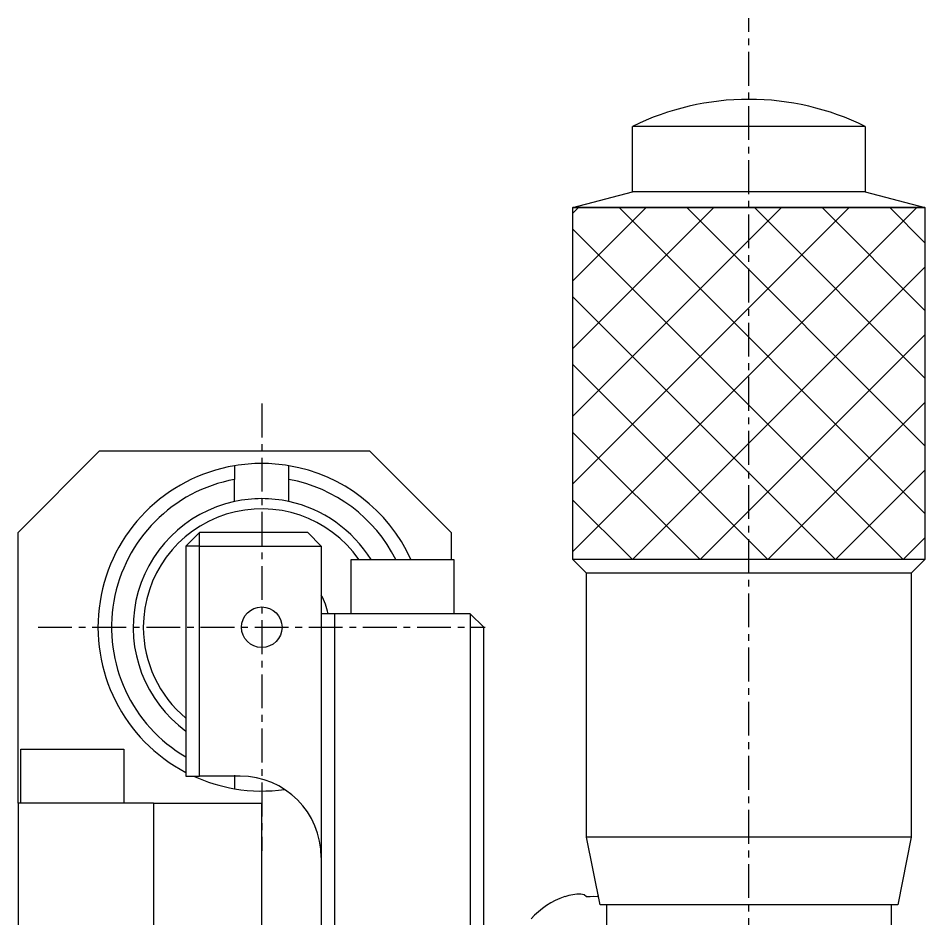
# Model space of a CAD drawing. Extents: x 52 to 451, y 54 to 360.
# Drawn here: x 53.54 to 87.04, y 201.89 to 235.16 of the extents above; entities that cross this region are included whole.
import ezdxf

# ---------------------------------------------------------------- set-up
doc = ezdxf.new("R2010")
doc.units = 0
doc.linetypes.add('CENTER', pattern=[2, 1.25, -0.25, 0.25, -0.25])
doc.layers.get('0').update_dxf_attribs({"linetype": 'CONTINUOUS'})
doc.layers.add('CENTER', color=1, linetype='CENTER')

msp = doc.modelspace()

# ---------------------------------------------------------------- linework, layer by layer
at = {"color": 7, "linetype": 'CONTINUOUS'}
for p, q in [((84.837, 231.161), (76.237, 231.161)), ((76.237, 228.75), (76.237, 231.161)), ((84.837, 231.161), (84.837, 228.75)), ((74.037, 228.161), (76.237, 228.75)), ((84.837, 228.75), (76.237, 228.75)), ((84.837, 228.75), (87.037, 228.161)), ((74.037, 215.161), (74.037, 228.161)), ((74.037, 228.161), (87.037, 228.161)), ((87.037, 228.161), (87.037, 215.161)), ((53.537, 216.161), (56.537, 219.161)), ((66.537, 219.161), (56.537, 219.161)), ((66.537, 219.161), (69.537, 216.161)), ((61.537, 218.628), (61.537, 218.12)), ((63.537, 218.12), (63.537, 218.628)), ((61.537, 217.304), (61.537, 218.12)), ((63.537, 217.304), (63.537, 218.12)), ((53.537, 206.161), (53.537, 216.161)), ((60.237, 216.161), (59.737, 215.661)), ((64.237, 216.161), (60.237, 216.161)), ((60.237, 215.661), (60.237, 216.161)), ((64.737, 215.661), (64.237, 216.161)), ((69.537, 216.161), (69.537, 215.161)), ((59.737, 215.661), (59.737, 207.161)), ((60.237, 215.661), (59.737, 215.661)), ((60.237, 215.661), (64.737, 215.661)), ((60.237, 207.161), (60.237, 215.661)), ((64.737, 215.661), (64.737, 213.161)), ((65.837, 213.161), (65.837, 215.161)), ((65.837, 215.161), (69.637, 215.161)), ((69.637, 215.161), (69.637, 213.161)), ((74.537, 214.661), (74.037, 215.161)), ((87.037, 215.161), (74.037, 215.161)), ((87.037, 215.161), (86.537, 214.661)), ((74.537, 204.911), (74.537, 214.661)), ((86.537, 214.661), (74.537, 214.661)), ((86.537, 214.661), (86.537, 204.911)), ((64.737, 213.161), (64.737, 201.161)), ((65.237, 213.161), (64.737, 213.161)), ((65.237, 201.161), (65.237, 213.161)), ((70.237, 213.161), (65.237, 213.161)), ((70.237, 213.161), (70.237, 201.161)), ((70.737, 212.661), (70.237, 213.161)), ((70.737, 201.161), (70.737, 212.661)), ((53.637, 208.161), (57.437, 208.161)), ((53.637, 206.161), (53.637, 208.161)), ((57.437, 208.161), (57.437, 206.161)), ((59.737, 207.161), (60.237, 207.161)), ((61.737, 207.161), (60.237, 207.161)), ((61.537, 207.202), (61.537, 206.694)), ((53.537, 206.161), (53.537, 201.161)), ((58.537, 206.161), (53.537, 206.161)), ((58.537, 206.161), (62.537, 206.161)), ((58.537, 206.161), (58.537, 201.461)), ((86.537, 204.911), (74.537, 204.911)), ((75.037, 202.411), (74.537, 204.911)), ((86.537, 204.911), (86.037, 202.411)), ((73.736, 202.705), (73.73, 202.71)), ((74.451, 202.776), (74.323, 202.801)), ((74.537, 202.705), (74.451, 202.776)), ((74.669, 202.709), (74.537, 202.705)), ((74.8, 202.71), (74.669, 202.709)), ((74.937, 202.705), (74.8, 202.71)), ((74.969, 202.749), (74.937, 202.705)), ((86.037, 202.411), (75.037, 202.411)), ((75.287, 194.161), (75.287, 202.411)), ((85.787, 202.411), (85.787, 194.161))]:
    msp.add_line(p, q, dxfattribs=at)
at = {"color": 3, "linetype": 'CONTINUOUS'}
for p, q in [((87.037, 228.161), (74.037, 228.161)), ((74.037, 215.161), (74.037, 228.161)), ((74.037, 227.961), (74.237, 228.161)), ((74.037, 225.461), (76.737, 228.161)), ((74.037, 222.961), (79.237, 228.161)), ((74.037, 220.461), (81.737, 228.161)), ((74.037, 217.961), (84.237, 228.161)), ((74.037, 215.461), (86.737, 228.161)), ((75.737, 228.161), (87.037, 216.861)), ((78.237, 228.161), (87.037, 219.361)), ((80.737, 228.161), (87.037, 221.861)), ((83.237, 228.161), (87.037, 224.361)), ((85.737, 228.161), (87.037, 226.861)), ((87.037, 228.161), (87.037, 215.161)), ((74.037, 227.361), (86.237, 215.161)), ((76.237, 215.161), (87.037, 225.961)), ((74.037, 224.861), (83.737, 215.161)), ((78.737, 215.161), (87.037, 223.461)), ((74.037, 222.361), (81.237, 215.161)), ((81.237, 215.161), (87.037, 220.961)), ((74.037, 219.861), (78.737, 215.161)), ((83.737, 215.161), (87.037, 218.461)), ((74.037, 217.361), (76.237, 215.161)), ((86.237, 215.161), (87.037, 215.961)), ((87.037, 215.161), (74.037, 215.161)), ((62.537, 201.461), (62.537, 206.161))]:
    msp.add_line(p, q, dxfattribs=at)
at = {"color": 7, "linetype": 'CONTINUOUS'}
msp.add_circle((62.537, 212.661), 0.75, dxfattribs=at)
for centre, radius, start, end in [((80.537, 222.416), 9.745, 90, 116.1838), ((80.537, 222.416), 9.745, 63.8162, 90), ((62.537, 212.661), 6.05, 99.514, 242.4314), ((62.537, 212.661), 6.05, 80.486, 99.514), ((62.537, 212.661), 6.05, 24.4075, 80.486), ((62.537, 212.661), 5.55, 100.3803, 239.7015), ((62.537, 212.661), 5.55, 26.7726, 79.6197), ((62.537, 212.661), 4.75, 102.1532, 233.8803), ((62.537, 212.661), 4.75, 102.1532, 233.8803), ((62.537, 212.661), 4.75, 77.8468, 102.1532), ((62.537, 212.661), 4.75, 31.7569, 77.8468), ((62.537, 212.661), 4.75, 31.7569, 77.8468), ((62.537, 212.661), 2.5, 11.537, 28.3575), ((62.537, 212.661), 6.05, 245.38, 260.486), ((61.737, 204.161), 3, 0, 90), ((62.537, 212.661), 6.05, 260.486, 278.0224), ((74.737, 199.833), 3.049, 109.2795, 137.5641), ((74.279, 201.226), 1.575, 88.3987, 110.1652)]:
    msp.add_arc(centre, radius, start, end, dxfattribs=at)
at = {"color": 3, "linetype": 'CONTINUOUS'}
for start, end in [(34.8499, 180), (180, 230.2082)]:
    msp.add_arc((62.537, 212.661), 4.375, start, end, dxfattribs=at)
at = {"layer": 'CENTER', "color": 1, "linetype": 'CENTER'}
for p, q in [((80.537, 170.661), (80.537, 235.161)), ((62.537, 220.921), (62.537, 204.401)), ((54.277, 212.661), (70.797, 212.661))]:
    msp.add_line(p, q, dxfattribs=at)

doc.saveas('drawing.dxf')
